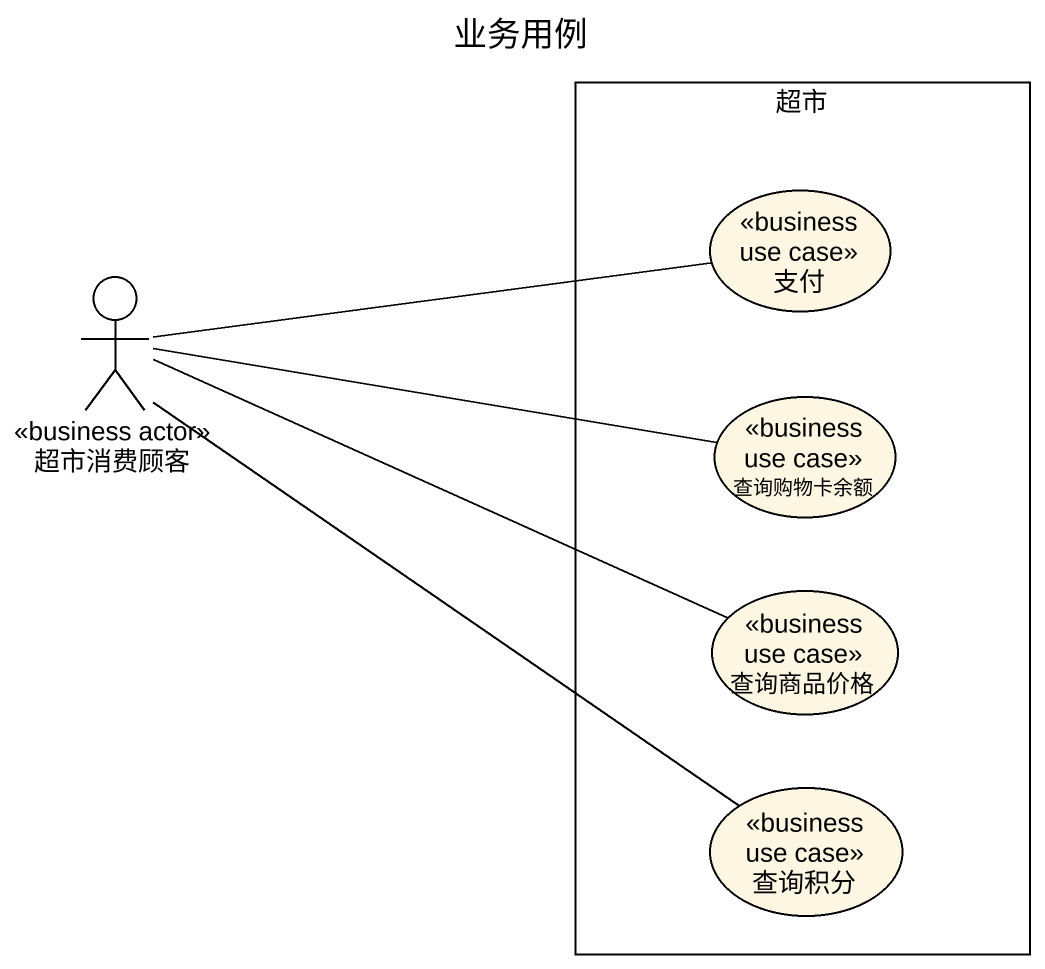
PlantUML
@startuml
title 业务用例
rectangle 超市 {
  usecase 支付 <<business use case>>
  usecase 查询购物卡余额 <<business use case>>
  usecase 查询商品价格 <<business use case>>
  usecase 查询积分 <<business use case>>
}
actor 超市消费顾客 <<business actor>>
超市消费顾客 -right- 支付
超市消费顾客 -right- 查询购物卡余额
超市消费顾客 -right- 查询商品价格
超市消费顾客 -- 查询积分
@enduml
